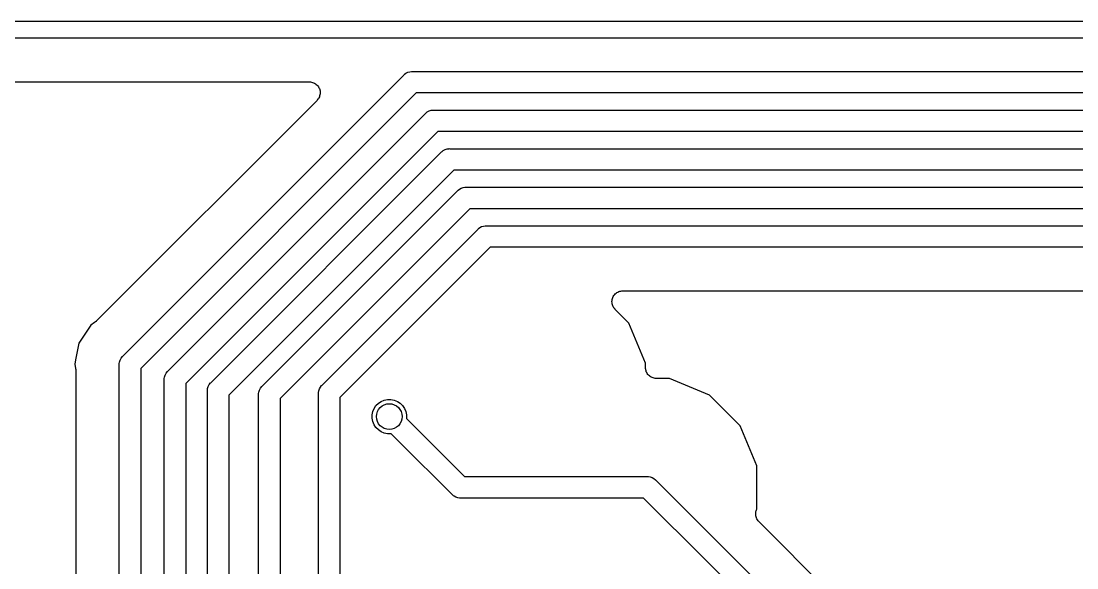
# Model space of a CAD drawing. Extents: x 0.4 to 11.3, y -7.9 to -0.4.
# Drawn here: x 3.9923 to 4.4773, y -1.7073 to -1.4562 of the extents above; entities that cross this region are included whole.
import ezdxf

# ---------------------------------------------------------------- set-up
doc = ezdxf.new("R2010")
doc.units = 0
doc.header["$MEASUREMENT"] = 0
doc.layers.add('BLACK', color=7, linetype='CONTINUOUS')

msp = doc.modelspace()

# ---------------------------------------------------------------- linework, layer by layer
at = {"layer": 'BLACK', "linetype": 'CONTINUOUS'}
for p, q in [((3.30701, -1.45617), (6.58451, -1.45617)), ((6.58466, -1.46405), (3.30682, -1.46405)), ((4.17083, -1.4794), (4.17156, -1.47933)), ((4.17156, -1.47933), (4.1718, -1.47931)), ((4.17156, -1.47933), (4.17156, -1.47933)), ((4.1718, -1.47931), (4.17204, -1.47933)), ((4.17204, -1.47933), (6.83018, -1.47933)), ((3.30807, -1.48405), (4.12469, -1.48405)), ((4.03901, -1.61007), (4.16815, -1.48094)), ((4.12469, -1.48405), (4.12474, -1.48405)), ((4.12474, -1.48405), (4.12474, -1.48405)), ((4.12474, -1.48405), (4.12474, -1.48405)), ((4.12474, -1.48405), (4.12476, -1.48405)), ((4.12476, -1.48405), (4.12524, -1.4841)), ((4.12524, -1.4841), (4.12571, -1.48415)), ((4.12571, -1.48415), (4.12572, -1.48415)), ((4.12572, -1.48415), (4.12573, -1.48415)), ((4.12573, -1.48415), (4.12619, -1.4843)), ((4.16815, -1.48094), (4.1683, -1.48075)), ((4.1683, -1.48075), (4.16849, -1.4806)), ((4.16849, -1.4806), (4.16905, -1.48014)), ((4.16905, -1.48014), (4.1699, -1.47968)), ((4.1699, -1.47968), (4.17083, -1.4794)), ((4.12619, -1.4843), (4.12664, -1.48444)), ((4.12664, -1.48444), (4.12665, -1.48445)), ((4.12665, -1.48445), (4.12666, -1.48445)), ((4.12666, -1.48445), (4.12708, -1.48469)), ((4.12708, -1.48469), (4.1275, -1.48491)), ((4.1275, -1.48491), (4.1275, -1.48492)), ((4.1275, -1.48492), (4.12751, -1.48492)), ((4.12751, -1.48492), (4.12788, -1.48523)), ((4.12788, -1.48523), (4.12825, -1.48554)), ((4.12825, -1.48554), (4.12825, -1.48554)), ((4.12825, -1.48554), (4.12826, -1.48555)), ((4.12826, -1.48555), (4.12856, -1.48593)), ((4.12856, -1.48593), (4.12886, -1.48629)), ((4.12886, -1.48629), (4.12886, -1.4863)), ((4.12886, -1.4863), (4.12887, -1.48631)), ((4.12887, -1.48631), (4.12909, -1.48674)), ((4.12909, -1.48674), (4.12932, -1.48716)), ((4.12932, -1.48716), (4.12932, -1.48716)), ((4.12932, -1.48716), (4.12932, -1.48717)), ((4.12932, -1.48717), (4.12946, -1.48763)), ((4.12946, -1.48763), (4.12959, -1.48809)), ((4.12959, -1.48809), (4.1296, -1.4881)), ((4.1296, -1.4881), (4.1296, -1.48811)), ((4.1296, -1.48811), (4.12964, -1.48859)), ((4.12964, -1.48859), (4.12969, -1.48906)), ((4.12969, -1.48908), (4.12964, -1.48956)), ((4.12969, -1.48906), (4.12969, -1.48907)), ((4.12969, -1.48907), (4.12969, -1.48908)), ((4.12822, -1.49258), (4.02678, -1.59402)), ((4.17384, -1.48917), (4.04724, -1.61576)), ((4.12852, -1.49221), (4.12822, -1.49258)), ((4.12883, -1.49184), (4.12852, -1.49221)), ((4.12884, -1.49183), (4.12883, -1.49184)), ((4.12906, -1.49141), (4.12884, -1.49183)), ((4.12884, -1.49183), (4.12884, -1.49183)), ((4.1293, -1.49098), (4.12906, -1.49141)), ((4.12944, -1.49051), (4.1293, -1.49097)), ((4.1293, -1.49097), (4.1293, -1.49097)), ((4.1293, -1.49097), (4.1293, -1.49098)), ((4.12958, -1.49005), (4.12944, -1.49051)), ((4.12959, -1.49003), (4.12958, -1.49004)), ((4.12958, -1.49004), (4.12958, -1.49005)), ((4.12964, -1.48956), (4.12959, -1.49003)), ((6.82838, -1.48917), (4.17384, -1.48917)), ((4.05968, -1.61696), (4.17833, -1.49832)), ((4.17833, -1.49832), (4.17889, -1.49786)), ((4.17889, -1.49786), (4.17975, -1.4974)), ((4.17975, -1.4974), (4.18067, -1.49712)), ((4.18067, -1.49712), (4.18164, -1.49702)), ((4.18164, -1.49702), (4.18188, -1.49705)), ((4.18188, -1.49705), (6.82062, -1.49705)), ((4.18368, -1.50689), (4.06791, -1.62265)), ((6.81883, -1.50689), (4.18368, -1.50689)), ((4.07949, -1.62222), (4.18533, -1.51637)), ((4.18533, -1.51637), (4.18548, -1.51619)), ((4.18548, -1.51619), (4.18567, -1.51603)), ((4.18567, -1.51603), (4.18623, -1.51557)), ((4.18567, -1.51603), (4.18567, -1.51603)), ((4.18623, -1.51557), (4.18708, -1.51512)), ((4.18623, -1.51557), (4.18623, -1.51557)), ((4.18623, -1.51557), (4.18623, -1.51557)), ((4.18708, -1.51512), (4.18801, -1.51483)), ((4.18801, -1.51483), (4.18874, -1.51476)), ((4.18874, -1.51476), (4.18898, -1.51474)), ((4.18874, -1.51476), (4.18874, -1.51476)), ((4.18898, -1.51474), (4.18922, -1.51476)), ((4.18922, -1.51476), (6.51551, -1.51476)), ((4.19102, -1.52461), (4.08772, -1.62791)), ((6.51371, -1.52461), (4.19102, -1.52461)), ((4.19451, -1.53283), (4.19544, -1.53255)), ((4.19544, -1.53255), (4.19616, -1.53248)), ((4.19616, -1.53248), (4.1964, -1.53246)), ((4.19616, -1.53248), (4.19616, -1.53248)), ((4.1964, -1.53246), (4.19664, -1.53248)), ((4.19664, -1.53248), (5.84425, -1.53248)), ((4.10299, -1.62385), (4.19275, -1.53409)), ((4.19275, -1.53409), (4.1929, -1.5339)), ((4.1929, -1.5339), (4.19309, -1.53375)), ((4.19309, -1.53375), (4.19365, -1.53329)), ((4.19365, -1.53329), (4.19451, -1.53283)), ((4.19844, -1.54232), (4.11122, -1.62954)), ((5.84245, -1.54232), (4.19844, -1.54232)), ((4.13055, -1.62332), (4.20206, -1.55181)), ((4.20206, -1.55181), (4.20221, -1.55162)), ((4.20221, -1.55162), (4.2024, -1.55147)), ((4.2024, -1.55147), (4.20296, -1.55101)), ((4.20296, -1.55101), (4.20382, -1.55055)), ((4.20382, -1.55055), (4.20474, -1.55027)), ((4.20474, -1.55027), (4.20547, -1.5502)), ((4.20547, -1.5502), (4.20571, -1.55017)), ((4.20547, -1.5502), (4.20547, -1.5502)), ((4.20571, -1.55017), (4.20595, -1.5502)), ((4.20595, -1.5502), (5.05488, -1.5502)), ((4.20775, -1.56004), (4.13878, -1.62901)), ((5.05308, -1.56004), (4.20775, -1.56004)), ((4.26522, -1.58148), (4.26559, -1.58118)), ((4.26559, -1.58118), (4.26596, -1.58087)), ((4.26596, -1.58087), (4.26597, -1.58087)), ((4.26597, -1.58087), (4.2664, -1.58064)), ((4.26597, -1.58087), (4.26597, -1.58087)), ((4.2664, -1.58064), (4.26682, -1.58042)), ((4.26682, -1.58042), (4.26683, -1.58041)), ((4.26683, -1.58041), (4.26684, -1.58041)), ((4.26684, -1.58041), (4.26729, -1.58027)), ((4.26729, -1.58027), (4.26776, -1.58013)), ((4.26776, -1.58013), (4.26776, -1.58013)), ((4.26776, -1.58013), (4.26777, -1.58013)), ((4.26777, -1.58013), (4.26825, -1.58009)), ((4.26825, -1.58009), (4.26873, -1.58004)), ((4.26873, -1.58004), (5.04272, -1.58004)), ((4.26373, -1.58499), (4.26378, -1.58451)), ((4.26373, -1.585), (4.26373, -1.58499)), ((4.26377, -1.58548), (4.26373, -1.585)), ((4.26373, -1.585), (4.26373, -1.585)), ((4.26381, -1.58596), (4.26377, -1.58548)), ((4.26378, -1.58451), (4.26383, -1.58403)), ((4.26381, -1.58597), (4.26381, -1.58596)), ((4.26382, -1.58598), (4.26381, -1.58597)), ((4.26395, -1.58643), (4.26382, -1.58598)), ((4.26383, -1.58402), (4.26397, -1.58356)), ((4.26383, -1.58403), (4.26383, -1.58402)), ((4.26383, -1.58403), (4.26383, -1.58403)), ((4.26397, -1.58356), (4.26412, -1.5831)), ((4.26412, -1.58309), (4.26435, -1.58267)), ((4.26412, -1.5831), (4.26412, -1.58309)), ((4.26412, -1.58309), (4.26412, -1.58309)), ((4.26435, -1.58267), (4.26458, -1.58224)), ((4.26458, -1.58224), (4.26459, -1.58224)), ((4.26459, -1.58223), (4.2649, -1.58186)), ((4.26459, -1.58224), (4.26459, -1.58223)), ((4.2649, -1.58186), (4.2652, -1.58149)), ((4.2652, -1.58149), (4.26521, -1.58149)), ((4.26521, -1.58149), (4.26522, -1.58148)), ((4.26408, -1.5869), (4.26395, -1.58643)), ((4.26409, -1.5869), (4.26408, -1.5869)), ((4.26409, -1.58691), (4.26409, -1.5869)), ((4.26431, -1.58734), (4.26409, -1.58691)), ((4.26453, -1.58776), (4.26431, -1.58734)), ((4.26454, -1.58777), (4.26453, -1.58776)), ((4.26454, -1.58778), (4.26454, -1.58777)), ((4.26484, -1.58815), (4.26454, -1.58778)), ((4.26514, -1.58853), (4.26484, -1.58815)), ((4.26515, -1.58854), (4.26514, -1.58853)), ((4.26519, -1.58857), (4.26515, -1.58854)), ((4.26515, -1.58854), (4.26515, -1.58854)), ((4.26515, -1.58854), (4.26515, -1.58854)), ((4.27152, -1.59491), (4.26519, -1.58857)), ((4.02436, -1.59576), (4.01885, -1.604)), ((4.02603, -1.59464), (4.02436, -1.59576)), ((4.02638, -1.59435), (4.02603, -1.59464)), ((4.02674, -1.59407), (4.02638, -1.59435)), ((4.02678, -1.59402), (4.02674, -1.59407)), ((4.27913, -1.61328), (4.27152, -1.59491)), ((4.01885, -1.604), (4.01731, -1.61175)), ((4.03821, -1.61098), (4.03883, -1.61023)), ((4.03883, -1.61023), (4.03901, -1.61007)), ((4.01731, -1.61175), (4.01691, -1.61372)), ((4.01691, -1.61372), (4.01731, -1.6157)), ((4.01731, -1.61175), (4.01731, -1.61175)), ((4.03738, -1.61372), (4.0374, -1.61348)), ((4.0374, -1.61397), (4.03738, -1.61372)), ((4.0374, -1.61348), (4.03747, -1.61276)), ((4.0374, -1.61348), (4.0374, -1.61348)), ((4.0374, -2.26412), (4.0374, -1.61397)), ((4.03747, -1.61276), (4.03775, -1.61183)), ((4.03775, -1.61183), (4.03821, -1.61098)), ((4.27913, -1.6153), (4.27913, -1.61328)), ((4.01731, -1.6157), (4.01732, -1.61576)), ((4.01732, -1.61576), (4.01736, -1.61622)), ((4.01736, -1.61622), (4.0174, -1.61667)), ((4.0174, -1.61667), (4.0174, -2.09115)), ((4.04724, -1.61576), (4.04724, -2.26412)), ((4.05807, -1.62037), (4.05814, -1.61965)), ((4.05814, -1.61965), (4.05842, -1.61872)), ((4.05842, -1.61872), (4.05888, -1.61787)), ((4.05888, -1.61787), (4.0595, -1.61712)), ((4.0595, -1.61712), (4.05968, -1.61696)), ((4.27918, -1.61577), (4.27913, -1.6153)), ((4.27922, -1.61624), (4.27918, -1.61577)), ((4.27923, -1.61626), (4.27922, -1.61624)), ((4.27923, -1.61628), (4.27923, -1.61626)), ((4.27937, -1.61673), (4.27923, -1.61628)), ((4.2795, -1.61718), (4.27937, -1.61673)), ((4.27951, -1.61719), (4.2795, -1.61718)), ((4.27951, -1.61721), (4.27951, -1.61719)), ((4.27973, -1.61762), (4.27951, -1.61721)), ((4.27995, -1.61804), (4.27973, -1.61762)), ((4.27996, -1.61806), (4.27995, -1.61804)), ((4.27997, -1.61807), (4.27996, -1.61806)), ((4.28027, -1.61844), (4.27997, -1.61807)), ((4.28056, -1.6188), (4.28027, -1.61844)), ((4.28057, -1.61881), (4.28056, -1.6188)), ((4.28059, -1.61883), (4.28057, -1.61881)), ((4.28095, -1.61913), (4.28059, -1.61883)), ((4.28131, -1.61943), (4.28095, -1.61913)), ((4.28132, -1.61944), (4.28131, -1.61943)), ((4.28134, -1.61945), (4.28132, -1.61944)), ((4.28175, -1.61967), (4.28134, -1.61945)), ((4.28216, -1.6199), (4.28175, -1.61967)), ((4.28218, -1.61991), (4.28216, -1.6199)), ((4.2822, -1.61991), (4.28218, -1.61991)), ((4.28265, -1.62005), (4.2822, -1.61991)), ((4.28309, -1.6202), (4.28265, -1.62005)), ((4.05805, -1.62061), (4.05807, -1.62037)), ((4.05807, -1.62085), (4.05805, -1.62061)), ((4.05807, -1.62037), (4.05807, -1.62037)), ((4.05807, -2.36347), (4.05807, -1.62085)), ((4.06791, -1.62265), (4.06791, -2.36507)), ((4.07787, -1.62563), (4.07794, -1.6249)), ((4.07794, -1.6249), (4.07823, -1.62397)), ((4.07823, -1.62397), (4.07868, -1.62312)), ((4.07868, -1.62312), (4.0793, -1.62237)), ((4.0793, -1.62237), (4.07949, -1.62222)), ((4.10173, -1.62561), (4.10219, -1.62476)), ((4.10219, -1.62476), (4.1028, -1.62401)), ((4.1028, -1.62401), (4.10299, -1.62385)), ((4.12929, -1.62508), (4.12975, -1.62422)), ((4.12975, -1.62422), (4.13036, -1.62347)), ((4.13036, -1.62347), (4.13055, -1.62332)), ((4.28311, -1.6202), (4.28309, -1.6202)), ((4.28313, -1.6202), (4.28311, -1.6202)), ((4.28359, -1.62025), (4.28313, -1.6202)), ((4.28406, -1.6203), (4.28359, -1.62025)), ((4.2841, -1.6203), (4.28406, -1.6203)), ((4.28413, -1.6203), (4.2841, -1.6203)), ((4.2841, -1.6203), (4.2841, -1.6203)), ((4.2841, -1.6203), (4.2841, -1.6203)), ((4.29021, -1.6203), (4.28413, -1.6203)), ((4.30859, -1.62792), (4.29021, -1.6203)), ((4.07785, -1.62587), (4.07787, -1.62563)), ((4.07787, -1.62611), (4.07785, -1.62587)), ((4.07787, -1.62563), (4.07787, -1.62563)), ((4.07787, -2.46404), (4.07787, -1.62611)), ((4.08772, -1.62791), (4.08772, -2.46421)), ((4.10135, -1.6275), (4.10138, -1.62726)), ((4.10138, -1.62774), (4.10135, -1.6275)), ((4.10138, -1.62726), (4.10145, -1.62654)), ((4.10138, -1.62726), (4.10138, -1.62726)), ((4.10138, -2.53614), (4.10138, -1.62774)), ((4.10145, -1.62654), (4.10173, -1.62561)), ((4.11122, -1.62954), (4.11122, -2.53614)), ((4.12891, -1.62697), (4.12894, -1.62673)), ((4.12894, -1.62721), (4.12891, -1.62697)), ((4.12894, -1.62673), (4.12901, -1.626)), ((4.12894, -1.62673), (4.12894, -1.62673)), ((4.12894, -2.58705), (4.12894, -1.62721)), ((4.12901, -1.626), (4.12929, -1.62508)), ((4.13878, -1.62901), (4.13878, -2.59224)), ((4.32266, -1.64198), (4.30859, -1.62792)), ((4.15385, -1.6355), (4.15444, -1.63407)), ((4.15444, -1.63407), (4.1553, -1.63278)), ((4.1553, -1.63278), (4.1564, -1.63168)), ((4.1564, -1.63168), (4.15769, -1.63082)), ((4.15769, -1.63082), (4.15912, -1.63022)), ((4.15912, -1.63022), (4.16064, -1.62992)), ((4.16064, -1.62992), (4.16219, -1.62992)), ((4.16219, -1.62992), (4.16371, -1.63022)), ((4.16371, -1.63022), (4.16515, -1.63082)), ((4.16515, -1.63082), (4.16644, -1.63168)), ((4.16644, -1.63168), (4.16753, -1.63278)), ((4.16753, -1.63278), (4.1684, -1.63407)), ((4.1684, -1.63407), (4.16899, -1.6355)), ((4.15354, -1.63702), (4.15385, -1.6355)), ((4.15354, -1.63857), (4.15354, -1.63702)), ((4.15385, -1.64009), (4.15354, -1.63857)), ((4.16899, -1.6355), (4.16929, -1.63702)), ((4.16929, -1.63857), (4.16927, -1.63869)), ((4.16927, -1.63869), (4.17294, -1.64236)), ((4.16929, -1.63702), (4.16929, -1.63857)), ((4.15444, -1.64153), (4.15385, -1.64009)), ((4.1553, -1.64281), (4.15444, -1.64153)), ((4.1564, -1.64391), (4.1553, -1.64281)), ((4.15769, -1.64477), (4.1564, -1.64391)), ((4.17294, -1.64236), (4.17294, -1.64236)), ((4.17294, -1.64236), (4.19597, -1.66538)), ((4.33027, -1.66036), (4.32266, -1.64198)), ((4.15912, -1.64537), (4.15769, -1.64477)), ((4.16064, -1.64567), (4.15912, -1.64537)), ((4.16219, -1.64567), (4.16064, -1.64567)), ((4.16231, -1.64565), (4.16219, -1.64567)), ((4.16598, -1.64932), (4.16231, -1.64565)), ((4.19028, -1.67361), (4.16598, -1.64932)), ((4.16598, -1.64932), (4.16598, -1.64932)), ((4.33027, -1.68025), (4.33027, -1.66036)), ((4.19597, -1.66538), (4.28003, -1.66538)), ((4.28003, -1.66538), (4.28027, -1.66536)), ((4.28027, -1.66536), (4.28051, -1.66538)), ((4.28051, -1.66538), (4.28051, -1.66538)), ((4.28051, -1.66538), (4.28123, -1.66545)), ((4.28123, -1.66545), (4.28216, -1.66574)), ((4.28216, -1.66574), (4.28302, -1.66619)), ((4.28302, -1.66619), (4.28376, -1.66681)), ((4.28376, -1.66681), (4.28392, -1.667)), ((4.28392, -1.667), (4.31392, -1.697)), ((4.19043, -1.6738), (4.19028, -1.67361)), ((4.19062, -1.67396), (4.19043, -1.6738)), ((4.19091, -1.67419), (4.19062, -1.67396)), ((4.19062, -1.67396), (4.19062, -1.67396)), ((4.19118, -1.67442), (4.19091, -1.67419)), ((4.19203, -1.67487), (4.19118, -1.67442)), ((4.19296, -1.67515), (4.19203, -1.67487)), ((4.19369, -1.67523), (4.19296, -1.67515)), ((4.19393, -1.67525), (4.19369, -1.67523)), ((4.19369, -1.67523), (4.19369, -1.67523)), ((4.19417, -1.67523), (4.19393, -1.67525)), ((4.27823, -1.67523), (4.19417, -1.67523)), ((4.30696, -1.70396), (4.27823, -1.67523)), ((4.32976, -1.68243), (4.32981, -1.68196)), ((4.32976, -1.68245), (4.32976, -1.68243)), ((4.32976, -1.68247), (4.32976, -1.68245)), ((4.3298, -1.68293), (4.32976, -1.68247)), ((4.32984, -1.6834), (4.3298, -1.68293)), ((4.32981, -1.68196), (4.32985, -1.6815)), ((4.32985, -1.6815), (4.32986, -1.68148)), ((4.32986, -1.68146), (4.33, -1.68101)), ((4.32986, -1.68148), (4.32986, -1.68146)), ((4.33, -1.68101), (4.33014, -1.68057)), ((4.33014, -1.68057), (4.33027, -1.68025)), ((4.32985, -1.68342), (4.32984, -1.6834)), ((4.32985, -1.68344), (4.32985, -1.68342)), ((4.32998, -1.68389), (4.32985, -1.68344)), ((4.33011, -1.68434), (4.32998, -1.68389)), ((4.33012, -1.68436), (4.33011, -1.68434)), ((4.33013, -1.68438), (4.33012, -1.68436)), ((4.33035, -1.68479), (4.33013, -1.68438)), ((4.33056, -1.6852), (4.33035, -1.68479)), ((4.33058, -1.68522), (4.33056, -1.6852)), ((4.33059, -1.68524), (4.33058, -1.68522)), ((4.33088, -1.6856), (4.33059, -1.68524)), ((4.33117, -1.68596), (4.33088, -1.6856)), ((4.3312, -1.686), (4.33117, -1.68596)), ((4.33122, -1.68601), (4.3312, -1.686)), ((4.3312, -1.686), (4.3312, -1.686)), ((4.3312, -1.686), (4.3312, -1.686)), ((4.37873, -1.73352), (4.33122, -1.68601)), ((4.31392, -1.697), (4.31392, -1.697)), ((4.31392, -1.697), (4.3665, -1.74958)), ((4.35827, -1.75526), (4.30696, -1.70396)), ((4.30696, -1.70396), (4.30696, -1.70396))]:
    msp.add_line(p, q, dxfattribs=at)
at = {"layer": 'BLACK'}
msp.add_circle((4.16142, -1.6378), 0.00591, dxfattribs=at)

doc.saveas('drawing.dxf')
